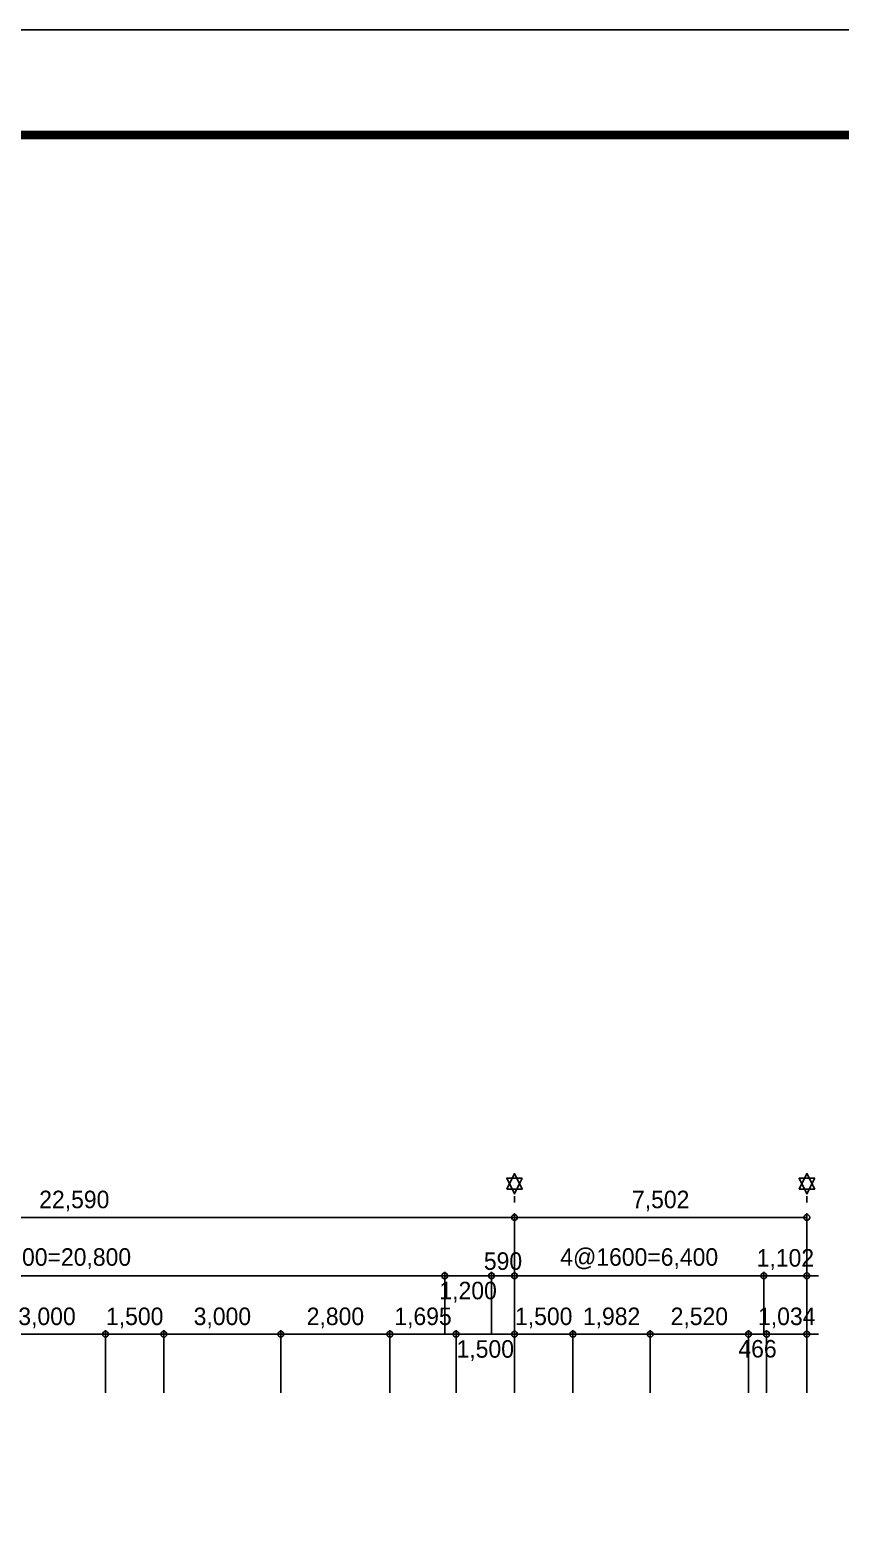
# Model space of a CAD drawing. Header units: millimetres. Extents: x 1073475 to 2890243, y -1340830 to -367733.
# Drawn here: x 2406746 to 2427533, y -406141 to -367733 of the extents above; entities that cross this region are included whole.
import ezdxf
from ezdxf.enums import TextEntityAlignment as Align

# ---------------------------------------------------------------- set-up
doc = ezdxf.new("R2010")
doc.units = ezdxf.units.MM
doc.header["$LTSCALE"] = 50
doc.header["$PDMODE"] = 3
doc.header["$PDSIZE"] = 100
doc.layers.get('Defpoints').update_dxf_attribs({"color": 151})
for name, color, linetype in [('11', 11, 'Continuous'), ('C_DIM', 1, 'Continuous'), ('TEX', 3, 'Continuous'), ('TEXT', 3, 'Continuous'), ('변곡점', 1, 'Continuous')]:
    doc.layers.add(name, color=color, linetype=linetype)
doc.styles.add('RXHG', font='arial.ttf')
doc.styles.add('돋움', font='')
doc.styles.get('돋움').set_extended_font_data('Dotum')
doc.dimstyles.new('SAM-300', dxfattribs={"dimscale": 1.5, "dimtxt": 300, "dimasz": 100, "dimexe": 70, "dimexo": 0, "dimgap": 100, "dimtad": 1, "dimdec": 0, "dimzin": 0, "dimdsep": 46, "dimlunit": 6, "dimtxsty": '돋움', "dimblk": 'ORIGIN', "dimcen": 100, "dimclrd": 1, "dimclre": 1, "dimclrt": 7, "dimadec": 0, "dimazin": 0, "dimtfac": 1, "dimtdec": 0, "dimtix": 1, "dimtmove": 2, "dimatfit": 3, "dimfxl": 70, "dimtolj": 1, "dimtzin": 0, "dimlwd": -1, "dimlwe": -1, "dimarcsym": 0})

# ---------------------------------------------------------------- blocks, each defined once
blk = doc.blocks.new('_Origin')
at = {"color": 0, "linetype": 'ByBlock', "lineweight": -2}
blk.add_line((0, 0), (-1, 0), dxfattribs=at)
blk.add_circle((0, 0), 0.5, dxfattribs=at)
blk = doc.blocks.new('*D249')
at = {"layer": 'C_DIM', "color": 1, "ltscale": 0.2, "transparency": 16777216}
for p, q in [((2396589, -399717), (2396589, -398112)), ((2396739, -398217), (2419029, -398217)), ((2419179, -399717), (2419179, -398112))]:
    blk.add_line(p, q, dxfattribs=at)
at = {"layer": 'Defpoints', "color": 0, "ltscale": 0.2, "transparency": 16777216}
for p in [(2419179, -398217), (2396589, -399717), (2419179, -399717)]:
    blk.add_point(p, dxfattribs=at)
at = {"layer": 'C_DIM', "color": 1, "ltscale": 0.2, "transparency": 16777216, "xscale": 150, "yscale": 150, "zscale": 150, "rotation": 180}
blk.add_blockref('_Origin', (2396589, -398217), dxfattribs=at)
at = {"layer": 'C_DIM', "color": 1, "ltscale": 0.2, "transparency": 16777216, "xscale": 150, "yscale": 150, "zscale": 150}
blk.add_blockref('_Origin', (2419179, -398217), dxfattribs=at)
at = {"layer": 'C_DIM', "color": 7, "ltscale": 0.2, "transparency": 16777216, "insert": (2407884, -397798), "char_height": 450, "attachment_point": 5, "style": '돋움'}
blk.add_mtext('\\A1;22,590', dxfattribs=at)
blk = doc.blocks.new('*D250')
at = {"layer": 'C_DIM', "color": 1, "ltscale": 0.2, "transparency": 16777216}
for p, q in [((2419179, -399717), (2419179, -398112)), ((2419329, -398217), (2426532, -398217)), ((2426682, -399717), (2426682, -398112))]:
    blk.add_line(p, q, dxfattribs=at)
at = {"layer": 'Defpoints', "color": 0, "ltscale": 0.2, "transparency": 16777216}
for p in [(2426682, -398217), (2419179, -399717), (2426682, -399717)]:
    blk.add_point(p, dxfattribs=at)
at = {"layer": 'C_DIM', "color": 1, "ltscale": 0.2, "transparency": 16777216, "xscale": 150, "yscale": 150, "zscale": 150, "rotation": 180}
blk.add_blockref('_Origin', (2419179, -398217), dxfattribs=at)
at = {"layer": 'C_DIM', "color": 1, "ltscale": 0.2, "transparency": 16777216, "xscale": 150, "yscale": 150, "zscale": 150}
blk.add_blockref('_Origin', (2426682, -398217), dxfattribs=at)
at = {"layer": 'C_DIM', "color": 7, "ltscale": 0.2, "transparency": 16777216, "insert": (2422930, -397798), "char_height": 450, "attachment_point": 5, "style": '돋움'}
blk.add_mtext('\\A1;7,502', dxfattribs=at)
blk = doc.blocks.new('*D257')
at = {"layer": 'C_DIM', "color": 1, "ltscale": 0.2, "transparency": 16777216}
for p, q in [((2396589, -401217), (2396589, -399612)), ((2396739, -399717), (2417239, -399717)), ((2417389, -401217), (2417389, -399612))]:
    blk.add_line(p, q, dxfattribs=at)
at = {"layer": 'Defpoints', "color": 0, "ltscale": 0.2, "transparency": 16777216}
for p in [(2417389, -399717), (2396589, -401217), (2417389, -401217)]:
    blk.add_point(p, dxfattribs=at)
at = {"layer": 'C_DIM', "color": 1, "ltscale": 0.2, "transparency": 16777216, "xscale": 150, "yscale": 150, "zscale": 150, "rotation": 180}
blk.add_blockref('_Origin', (2396589, -399717), dxfattribs=at)
at = {"layer": 'C_DIM', "color": 1, "ltscale": 0.2, "transparency": 16777216, "xscale": 150, "yscale": 150, "zscale": 150}
blk.add_blockref('_Origin', (2417389, -399717), dxfattribs=at)
at = {"layer": 'C_DIM', "color": 7, "ltscale": 0.2, "transparency": 16777216, "insert": (2406989, -399279), "char_height": 450, "attachment_point": 5, "style": '돋움'}
blk.add_mtext('\\A1;13@1600=20,800', dxfattribs=at)
blk = doc.blocks.new('*D258')
at = {"layer": 'C_DIM', "color": 1, "ltscale": 0.2, "transparency": 16777216}
for p, q in [((2417239, -399717), (2417089, -399717)), ((2417389, -401217), (2417389, -399612)), ((2417389, -399717), (2418589, -399717)), ((2418589, -401217), (2418589, -399612)), ((2418739, -399717), (2418889, -399717))]:
    blk.add_line(p, q, dxfattribs=at)
at = {"layer": 'Defpoints', "color": 0, "ltscale": 0.2, "transparency": 16777216}
for p in [(2418589, -399717), (2417389, -401217), (2418589, -401217)]:
    blk.add_point(p, dxfattribs=at)
at = {"layer": 'C_DIM', "color": 1, "ltscale": 0.2, "transparency": 16777216, "xscale": 150, "yscale": 150, "zscale": 150}
blk.add_blockref('_Origin', (2417389, -399717), dxfattribs=at)
at = {"layer": 'C_DIM', "color": 1, "ltscale": 0.2, "transparency": 16777216, "xscale": 150, "yscale": 150, "zscale": 150, "rotation": 180}
blk.add_blockref('_Origin', (2418589, -399717), dxfattribs=at)
at = {"layer": 'C_DIM', "color": 7, "ltscale": 0.2, "transparency": 16777216, "char_height": 450, "attachment_point": 5, "style": '돋움'}
for s, insert in [('\\A1;', (2417989, -399342)), ('\\A1;1,200', (2417989, -400136))]:
    blk.add_mtext(s, dxfattribs=dict(at, insert=insert))
blk = doc.blocks.new('*D259')
at = {"layer": 'C_DIM', "color": 1, "ltscale": 0.2, "transparency": 16777216}
for p, q in [((2418439, -399717), (2418289, -399717)), ((2418589, -401217), (2418589, -399612)), ((2418589, -399717), (2419179, -399717)), ((2419179, -401217), (2419179, -399612)), ((2419329, -399717), (2419479, -399717))]:
    blk.add_line(p, q, dxfattribs=at)
at = {"layer": 'Defpoints', "color": 0, "ltscale": 0.2, "transparency": 16777216}
for p in [(2419179, -399717), (2418589, -401217), (2419179, -401217)]:
    blk.add_point(p, dxfattribs=at)
at = {"layer": 'C_DIM', "color": 1, "ltscale": 0.2, "transparency": 16777216, "xscale": 150, "yscale": 150, "zscale": 150}
blk.add_blockref('_Origin', (2418589, -399717), dxfattribs=at)
at = {"layer": 'C_DIM', "color": 1, "ltscale": 0.2, "transparency": 16777216, "xscale": 150, "yscale": 150, "zscale": 150, "rotation": 180}
blk.add_blockref('_Origin', (2419179, -399717), dxfattribs=at)
at = {"layer": 'C_DIM', "color": 7, "ltscale": 0.2, "transparency": 16777216, "insert": (2418884, -399342), "char_height": 450, "attachment_point": 5, "style": '돋움'}
blk.add_mtext('\\A1;590', dxfattribs=at)
blk = doc.blocks.new('*D260')
at = {"layer": 'C_DIM', "color": 1, "ltscale": 0.2, "transparency": 16777216}
for p, q in [((2419179, -401217), (2419179, -399612)), ((2419329, -399717), (2425429, -399717)), ((2425579, -401217), (2425579, -399612))]:
    blk.add_line(p, q, dxfattribs=at)
at = {"layer": 'Defpoints', "color": 0, "ltscale": 0.2, "transparency": 16777216}
for p in [(2425579, -399717), (2419179, -401217), (2425579, -401217)]:
    blk.add_point(p, dxfattribs=at)
at = {"layer": 'C_DIM', "color": 1, "ltscale": 0.2, "transparency": 16777216, "xscale": 150, "yscale": 150, "zscale": 150, "rotation": 180}
blk.add_blockref('_Origin', (2419179, -399717), dxfattribs=at)
at = {"layer": 'C_DIM', "color": 1, "ltscale": 0.2, "transparency": 16777216, "xscale": 150, "yscale": 150, "zscale": 150}
blk.add_blockref('_Origin', (2425579, -399717), dxfattribs=at)
at = {"layer": 'C_DIM', "color": 7, "ltscale": 0.2, "transparency": 16777216, "insert": (2422379, -399279), "char_height": 450, "attachment_point": 5, "style": '돋움'}
blk.add_mtext('\\A1;4@1600=6,400', dxfattribs=at)
blk = doc.blocks.new('*D261')
at = {"layer": 'C_DIM', "color": 1, "ltscale": 0.2, "transparency": 16777216}
for p, q in [((2425429, -399717), (2425279, -399717)), ((2425579, -401217), (2425579, -399612)), ((2425579, -399717), (2426682, -399717)), ((2426682, -401217), (2426682, -399612)), ((2426832, -399717), (2426982, -399717))]:
    blk.add_line(p, q, dxfattribs=at)
at = {"layer": 'Defpoints', "color": 0, "ltscale": 0.2, "transparency": 16777216}
for p in [(2426682, -399717), (2425579, -401217), (2426682, -401217)]:
    blk.add_point(p, dxfattribs=at)
at = {"layer": 'C_DIM', "color": 1, "ltscale": 0.2, "transparency": 16777216, "xscale": 150, "yscale": 150, "zscale": 150}
blk.add_blockref('_Origin', (2425579, -399717), dxfattribs=at)
at = {"layer": 'C_DIM', "color": 1, "ltscale": 0.2, "transparency": 16777216, "xscale": 150, "yscale": 150, "zscale": 150, "rotation": 180}
blk.add_blockref('_Origin', (2426682, -399717), dxfattribs=at)
at = {"layer": 'C_DIM', "color": 7, "ltscale": 0.2, "transparency": 16777216, "insert": (2426130, -399298), "char_height": 450, "attachment_point": 5, "style": '돋움'}
blk.add_mtext('\\A1;1,102', dxfattribs=at)
blk = doc.blocks.new('*D278')
at = {"layer": 'C_DIM', "color": 1, "ltscale": 0.2, "transparency": 16777216}
for p, q in [((2417529, -401217), (2417379, -401217)), ((2417679, -402717), (2417679, -401112)), ((2417679, -401217), (2419179, -401217)), ((2419179, -402717), (2419179, -401112)), ((2419329, -401217), (2419479, -401217))]:
    blk.add_line(p, q, dxfattribs=at)
at = {"layer": 'Defpoints', "color": 0, "ltscale": 0.2, "transparency": 16777216}
for p in [(2419179, -401217), (2417679, -402717), (2419179, -402717)]:
    blk.add_point(p, dxfattribs=at)
at = {"layer": 'C_DIM', "color": 1, "ltscale": 0.2, "transparency": 16777216, "xscale": 150, "yscale": 150, "zscale": 150}
blk.add_blockref('_Origin', (2417679, -401217), dxfattribs=at)
at = {"layer": 'C_DIM', "color": 1, "ltscale": 0.2, "transparency": 16777216, "xscale": 150, "yscale": 150, "zscale": 150, "rotation": 180}
blk.add_blockref('_Origin', (2419179, -401217), dxfattribs=at)
at = {"layer": 'C_DIM', "color": 7, "ltscale": 0.2, "transparency": 16777216, "char_height": 450, "attachment_point": 5, "style": '돋움'}
for s, insert in [('\\A1;', (2418429, -400842)), ('\\A1;1,500', (2418429, -401636))]:
    blk.add_mtext(s, dxfattribs=dict(at, insert=insert))
blk = doc.blocks.new('*D279')
at = {"layer": 'C_DIM', "color": 1, "ltscale": 0.2, "transparency": 16777216}
for p, q in [((2415834, -401217), (2415684, -401217)), ((2415984, -402717), (2415984, -401112)), ((2415984, -401217), (2417679, -401217)), ((2417679, -402717), (2417679, -401112)), ((2417829, -401217), (2417979, -401217))]:
    blk.add_line(p, q, dxfattribs=at)
at = {"layer": 'Defpoints', "color": 0, "ltscale": 0.2, "transparency": 16777216}
for p in [(2417679, -401217), (2415984, -402717), (2417679, -402717)]:
    blk.add_point(p, dxfattribs=at)
at = {"layer": 'C_DIM', "color": 1, "ltscale": 0.2, "transparency": 16777216, "xscale": 150, "yscale": 150, "zscale": 150}
blk.add_blockref('_Origin', (2415984, -401217), dxfattribs=at)
at = {"layer": 'C_DIM', "color": 1, "ltscale": 0.2, "transparency": 16777216, "xscale": 150, "yscale": 150, "zscale": 150, "rotation": 180}
blk.add_blockref('_Origin', (2417679, -401217), dxfattribs=at)
at = {"layer": 'C_DIM', "color": 7, "ltscale": 0.2, "transparency": 16777216, "insert": (2416832, -400798), "char_height": 450, "attachment_point": 5, "style": '돋움'}
blk.add_mtext('\\A1;1,695', dxfattribs=at)
blk = doc.blocks.new('*D280')
at = {"layer": 'C_DIM', "color": 1, "ltscale": 0.2, "transparency": 16777216}
for p, q in [((2413184, -402717), (2413184, -401112)), ((2413334, -401217), (2415834, -401217)), ((2415984, -402717), (2415984, -401112))]:
    blk.add_line(p, q, dxfattribs=at)
at = {"layer": 'Defpoints', "color": 0, "ltscale": 0.2, "transparency": 16777216}
for p in [(2415984, -401217), (2413184, -402717), (2415984, -402717)]:
    blk.add_point(p, dxfattribs=at)
at = {"layer": 'C_DIM', "color": 1, "ltscale": 0.2, "transparency": 16777216, "xscale": 150, "yscale": 150, "zscale": 150, "rotation": 180}
blk.add_blockref('_Origin', (2413184, -401217), dxfattribs=at)
at = {"layer": 'C_DIM', "color": 1, "ltscale": 0.2, "transparency": 16777216, "xscale": 150, "yscale": 150, "zscale": 150}
blk.add_blockref('_Origin', (2415984, -401217), dxfattribs=at)
at = {"layer": 'C_DIM', "color": 7, "ltscale": 0.2, "transparency": 16777216, "insert": (2414584, -400798), "char_height": 450, "attachment_point": 5, "style": '돋움'}
blk.add_mtext('\\A1;2,800', dxfattribs=at)
blk = doc.blocks.new('*D281')
at = {"layer": 'C_DIM', "color": 1, "ltscale": 0.2, "transparency": 16777216}
for p, q in [((2410184, -402717), (2410184, -401112)), ((2410334, -401217), (2413034, -401217)), ((2413184, -402717), (2413184, -401112))]:
    blk.add_line(p, q, dxfattribs=at)
at = {"layer": 'Defpoints', "color": 0, "ltscale": 0.2, "transparency": 16777216}
for p in [(2413184, -401217), (2410184, -402717), (2413184, -402717)]:
    blk.add_point(p, dxfattribs=at)
at = {"layer": 'C_DIM', "color": 1, "ltscale": 0.2, "transparency": 16777216, "xscale": 150, "yscale": 150, "zscale": 150, "rotation": 180}
blk.add_blockref('_Origin', (2410184, -401217), dxfattribs=at)
at = {"layer": 'C_DIM', "color": 1, "ltscale": 0.2, "transparency": 16777216, "xscale": 150, "yscale": 150, "zscale": 150}
blk.add_blockref('_Origin', (2413184, -401217), dxfattribs=at)
at = {"layer": 'C_DIM', "color": 7, "ltscale": 0.2, "transparency": 16777216, "insert": (2411684, -400798), "char_height": 450, "attachment_point": 5, "style": '돋움'}
blk.add_mtext('\\A1;3,000', dxfattribs=at)
blk = doc.blocks.new('*D282')
at = {"layer": 'C_DIM', "color": 1, "ltscale": 0.2, "transparency": 16777216}
for p, q in [((2408534, -401217), (2408384, -401217)), ((2408684, -402717), (2408684, -401112)), ((2408684, -401217), (2410184, -401217)), ((2410184, -402717), (2410184, -401112)), ((2410334, -401217), (2410484, -401217))]:
    blk.add_line(p, q, dxfattribs=at)
at = {"layer": 'Defpoints', "color": 0, "ltscale": 0.2, "transparency": 16777216}
for p in [(2410184, -401217), (2408684, -402717), (2410184, -402717)]:
    blk.add_point(p, dxfattribs=at)
at = {"layer": 'C_DIM', "color": 1, "ltscale": 0.2, "transparency": 16777216, "xscale": 150, "yscale": 150, "zscale": 150}
blk.add_blockref('_Origin', (2408684, -401217), dxfattribs=at)
at = {"layer": 'C_DIM', "color": 1, "ltscale": 0.2, "transparency": 16777216, "xscale": 150, "yscale": 150, "zscale": 150, "rotation": 180}
blk.add_blockref('_Origin', (2410184, -401217), dxfattribs=at)
at = {"layer": 'C_DIM', "color": 7, "ltscale": 0.2, "transparency": 16777216, "insert": (2409434, -400798), "char_height": 450, "attachment_point": 5, "style": '돋움'}
blk.add_mtext('\\A1;1,500', dxfattribs=at)
blk = doc.blocks.new('*D283')
at = {"layer": 'C_DIM', "color": 1, "ltscale": 0.2, "transparency": 16777216}
for p, q in [((2405684, -402717), (2405684, -401112)), ((2405834, -401217), (2408534, -401217)), ((2408684, -402717), (2408684, -401112))]:
    blk.add_line(p, q, dxfattribs=at)
at = {"layer": 'Defpoints', "color": 0, "ltscale": 0.2, "transparency": 16777216}
for p in [(2408684, -401217), (2405684, -402717), (2408684, -402717)]:
    blk.add_point(p, dxfattribs=at)
at = {"layer": 'C_DIM', "color": 1, "ltscale": 0.2, "transparency": 16777216, "xscale": 150, "yscale": 150, "zscale": 150, "rotation": 180}
blk.add_blockref('_Origin', (2405684, -401217), dxfattribs=at)
at = {"layer": 'C_DIM', "color": 1, "ltscale": 0.2, "transparency": 16777216, "xscale": 150, "yscale": 150, "zscale": 150}
blk.add_blockref('_Origin', (2408684, -401217), dxfattribs=at)
at = {"layer": 'C_DIM', "color": 7, "ltscale": 0.2, "transparency": 16777216, "insert": (2407184, -400798), "char_height": 450, "attachment_point": 5, "style": '돋움'}
blk.add_mtext('\\A1;3,000', dxfattribs=at)
blk = doc.blocks.new('*D288')
at = {"layer": 'C_DIM', "color": 1, "ltscale": 0.2, "transparency": 16777216}
for p, q in [((2419029, -401217), (2418879, -401217)), ((2419179, -402717), (2419179, -401112)), ((2419179, -401217), (2420679, -401217)), ((2420679, -402717), (2420679, -401112)), ((2420829, -401217), (2420979, -401217))]:
    blk.add_line(p, q, dxfattribs=at)
at = {"layer": 'Defpoints', "color": 0, "ltscale": 0.2, "transparency": 16777216}
for p in [(2420679, -401217), (2419179, -402717), (2420679, -402717)]:
    blk.add_point(p, dxfattribs=at)
at = {"layer": 'C_DIM', "color": 1, "ltscale": 0.2, "transparency": 16777216, "xscale": 150, "yscale": 150, "zscale": 150}
blk.add_blockref('_Origin', (2419179, -401217), dxfattribs=at)
at = {"layer": 'C_DIM', "color": 1, "ltscale": 0.2, "transparency": 16777216, "xscale": 150, "yscale": 150, "zscale": 150, "rotation": 180}
blk.add_blockref('_Origin', (2420679, -401217), dxfattribs=at)
at = {"layer": 'C_DIM', "color": 7, "ltscale": 0.2, "transparency": 16777216, "insert": (2419929, -400798), "char_height": 450, "attachment_point": 5, "style": '돋움'}
blk.add_mtext('\\A1;1,500', dxfattribs=at)
blk = doc.blocks.new('*D289')
at = {"layer": 'C_DIM', "color": 1, "ltscale": 0.2, "transparency": 16777216}
for p, q in [((2420679, -402717), (2420679, -401112)), ((2420829, -401217), (2422511, -401217)), ((2422661, -402717), (2422661, -401112))]:
    blk.add_line(p, q, dxfattribs=at)
at = {"layer": 'Defpoints', "color": 0, "ltscale": 0.2, "transparency": 16777216}
for p in [(2422661, -401217), (2420679, -402717), (2422661, -402717)]:
    blk.add_point(p, dxfattribs=at)
at = {"layer": 'C_DIM', "color": 1, "ltscale": 0.2, "transparency": 16777216, "xscale": 150, "yscale": 150, "zscale": 150, "rotation": 180}
blk.add_blockref('_Origin', (2420679, -401217), dxfattribs=at)
at = {"layer": 'C_DIM', "color": 1, "ltscale": 0.2, "transparency": 16777216, "xscale": 150, "yscale": 150, "zscale": 150}
blk.add_blockref('_Origin', (2422661, -401217), dxfattribs=at)
at = {"layer": 'C_DIM', "color": 7, "ltscale": 0.2, "transparency": 16777216, "insert": (2421670, -400798), "char_height": 450, "attachment_point": 5, "style": '돋움'}
blk.add_mtext('\\A1;1,982', dxfattribs=at)
blk = doc.blocks.new('*D290')
at = {"layer": 'C_DIM', "color": 1, "ltscale": 0.2, "transparency": 16777216}
for p, q in [((2422661, -402717), (2422661, -401112)), ((2422811, -401217), (2425032, -401217)), ((2425182, -402717), (2425182, -401112))]:
    blk.add_line(p, q, dxfattribs=at)
at = {"layer": 'Defpoints', "color": 0, "ltscale": 0.2, "transparency": 16777216}
for p in [(2425182, -401217), (2422661, -402717), (2425182, -402717)]:
    blk.add_point(p, dxfattribs=at)
at = {"layer": 'C_DIM', "color": 1, "ltscale": 0.2, "transparency": 16777216, "xscale": 150, "yscale": 150, "zscale": 150, "rotation": 180}
blk.add_blockref('_Origin', (2422661, -401217), dxfattribs=at)
at = {"layer": 'C_DIM', "color": 1, "ltscale": 0.2, "transparency": 16777216, "xscale": 150, "yscale": 150, "zscale": 150}
blk.add_blockref('_Origin', (2425182, -401217), dxfattribs=at)
at = {"layer": 'C_DIM', "color": 7, "ltscale": 0.2, "transparency": 16777216, "insert": (2423922, -400798), "char_height": 450, "attachment_point": 5, "style": '돋움'}
blk.add_mtext('\\A1;2,520', dxfattribs=at)
blk = doc.blocks.new('*D291')
at = {"layer": 'C_DIM', "color": 1, "ltscale": 0.2, "transparency": 16777216}
for p, q in [((2425032, -401217), (2424882, -401217)), ((2425182, -402717), (2425182, -401112)), ((2425182, -401217), (2425648, -401217)), ((2425648, -402717), (2425648, -401112)), ((2425798, -401217), (2425948, -401217))]:
    blk.add_line(p, q, dxfattribs=at)
at = {"layer": 'Defpoints', "color": 0, "ltscale": 0.2, "transparency": 16777216}
for p in [(2425648, -401217), (2425182, -402717), (2425648, -402717)]:
    blk.add_point(p, dxfattribs=at)
at = {"layer": 'C_DIM', "color": 1, "ltscale": 0.2, "transparency": 16777216, "xscale": 150, "yscale": 150, "zscale": 150}
blk.add_blockref('_Origin', (2425182, -401217), dxfattribs=at)
at = {"layer": 'C_DIM', "color": 1, "ltscale": 0.2, "transparency": 16777216, "xscale": 150, "yscale": 150, "zscale": 150, "rotation": 180}
blk.add_blockref('_Origin', (2425648, -401217), dxfattribs=at)
at = {"layer": 'C_DIM', "color": 7, "ltscale": 0.2, "transparency": 16777216, "char_height": 450, "attachment_point": 5, "style": '돋움'}
for s, insert in [('\\A1;', (2425415, -400842)), ('\\A1;466', (2425415, -401592))]:
    blk.add_mtext(s, dxfattribs=dict(at, insert=insert))
blk = doc.blocks.new('*D292')
at = {"layer": 'C_DIM', "color": 1, "ltscale": 0.2, "transparency": 16777216}
for p, q in [((2425498, -401217), (2425348, -401217)), ((2425648, -402717), (2425648, -401112)), ((2425648, -401217), (2426682, -401217)), ((2426682, -402717), (2426682, -401112)), ((2426832, -401217), (2426982, -401217))]:
    blk.add_line(p, q, dxfattribs=at)
at = {"layer": 'Defpoints', "color": 0, "ltscale": 0.2, "transparency": 16777216}
for p in [(2426682, -401217), (2425648, -402717), (2426682, -402717)]:
    blk.add_point(p, dxfattribs=at)
at = {"layer": 'C_DIM', "color": 1, "ltscale": 0.2, "transparency": 16777216, "xscale": 150, "yscale": 150, "zscale": 150}
blk.add_blockref('_Origin', (2425648, -401217), dxfattribs=at)
at = {"layer": 'C_DIM', "color": 1, "ltscale": 0.2, "transparency": 16777216, "xscale": 150, "yscale": 150, "zscale": 150, "rotation": 180}
blk.add_blockref('_Origin', (2426682, -401217), dxfattribs=at)
at = {"layer": 'C_DIM', "color": 7, "ltscale": 0.2, "transparency": 16777216, "insert": (2426165, -400798), "char_height": 450, "attachment_point": 5, "style": '돋움'}
blk.add_mtext('\\A1;1,034', dxfattribs=at)
blk = doc.blocks.new('A$C27FB2790')
at = {"layer": '변곡점'}
blk.add_line((0, 546), (0, 383), dxfattribs=at)
for points in [[(-200, 725), (0, 1125), (200, 725)], [(200, 1005), (0, 605), (-200, 1005)]]:
    blk.add_lwpolyline(points, close=True, dxfattribs=at)
blk = doc.blocks.new('dbox')
at = {"layer": '11'}
blk.add_line((4288, 57600), (81088, 57600), dxfattribs=at)
at = {"layer": '11', "const_width": 150}
blk.add_lwpolyline([(81088, 1800), (4288, 1800), (4288, 57600), (81088, 57600)], close=True, dxfattribs=at)
at = {"layer": 'TEXT', "color": 7}
blk.add_line((0, 59400), (84100, 59400), dxfattribs=at)
at = {"layer": 'TEX', "color": 6, "linetype": 'Continuous', "style": 'RXHG', "width": 1}
for tag, p in [('일자', (76628, 15972)), ('축척', (76628, 13925)), ('설계번호', (76684, 12170))]:
    blk.add_attdef(tag, p, '', height=300, dxfattribs=at)
at = {"layer": 'TEX', "color": 7, "linetype": 'Continuous', "style": 'RXHG', "width": 1}
blk.add_attdef('파일명', (81840, 4453), '', height=300, rotation=90, dxfattribs=at)
at = {"layer": 'TEX', "linetype": 'Continuous', "style": 'RXHG', "width": 1}
for tag, p in [('도면명-1', (77799, 3389)), ('도면명-2', (77799, 2662))]:
    blk.add_attdef(tag, text='', height=400, dxfattribs=at).set_placement(p, align=Align.CENTER)

msp = doc.modelspace()

# ---------------------------------------------------------------- block references
at = {"xscale": 1.5, "yscale": 1.5, "zscale": 1.5}
msp.add_blockref('dbox', (2335182.7, -456833.1), dxfattribs=at)
at = {"layer": '변곡점'}
for p in [(2419179.1, -398217.1), (2426681.6, -398217.1)]:
    msp.add_blockref('A$C27FB2790', p, dxfattribs=at)

# ---------------------------------------------------------------- dimensions: what is measured, and where the dimension line sits
at = {"layer": 'C_DIM', "ltscale": 0.2}
for base, p1, p2, picture, middle in [((2419179.1, -398217.1), (2396589.2, -399717.1), (2419179.1, -399717.1), '*D249', (2407884.2, -397798.4)), ((2426681.5831, -398217.0644), (2419179.1444, -399717.0644), (2426681.5831, -399717.0644), '*D250', (2422930.3637, -397798.4077)), ((2419179.1, -399717.1), (2418589.2, -401217.1), (2419179.1, -401217.1), '*D259', (2418884.2, -399341.8)), ((2426681.5831, -399717.0644), (2425579.1444, -401217.0644), (2426681.5831, -401217.0644), '*D261', (2426130.3637, -399298.4077)), ((2408683.9, -401217.1), (2405683.9, -402717.1), (2408683.9, -402717.1), '*D283', (2407183.9, -400798.4)), ((2410184.2, -401217.1), (2408683.9, -402717.1), (2410184.2, -402717.1), '*D282', (2409434, -400798.4)), ((2413184.2, -401217.1), (2410184.2, -402717.1), (2413184.2, -402717.1), '*D281', (2411684.2, -400798.4)), ((2415984.2, -401217.1), (2413184.2, -402717.1), (2415984.2, -402717.1), '*D280', (2414584.2, -400798.4)), ((2417679.1, -401217.1), (2415984.2, -402717.1), (2417679.1, -402717.1), '*D279', (2416831.7, -400798.4)), ((2420679.1, -401217.1), (2419179.1, -402717.1), (2420679.1, -402717.1), '*D288', (2419929.1, -400798.4)), ((2422661.5, -401217.1), (2420679.1, -402717.1), (2422661.5, -402717.1), '*D289', (2421670.3, -400798.4)), ((2425181.6, -401217.1), (2422661.5, -402717.1), (2425181.6, -402717.1), '*D290', (2423921.5, -400798.4)), ((2426681.6, -401217.1), (2425648, -402717.1), (2426681.6, -402717.1), '*D292', (2426164.8, -400798.4))]:
    dim = msp.add_linear_dim(base=base, p1=p1, p2=p2, dimstyle='SAM-300', dxfattribs=at)
    dim.commit()
    dim.dimension.update_dxf_attribs({"geometry": picture, "text_midpoint": middle})
for base, p1, p2, text, picture, middle in [((2417389.2, -399717.1), (2396589.2, -401217.1), (2417389.2, -401217.1), '13@1600=<>', '*D257', (2406989.2, -399279.2)), ((2425579.1, -399717.1), (2419179.1, -401217.1), (2425579.1, -401217.1), '4@1600=<>', '*D260', (2422379.1, -399279.2)), ((2418589.2, -399717.1), (2417389.2, -401217.1), (2418589.2, -401217.1), '\\X<>', '*D258', (2417989.2, -399717.1)), ((2419179.1, -401217.1), (2417679.1, -402717.1), (2419179.1, -402717.1), '\\X<>', '*D278', (2418429.1, -401217.1)), ((2425648, -401217.1), (2425181.6, -402717.1), (2425648, -402717.1), '\\X<>', '*D291', (2425414.8, -401217.1))]:
    dim = msp.add_linear_dim(base=base, p1=p1, p2=p2, text=text, dimstyle='SAM-300', dxfattribs=at)
    dim.commit()
    dim.dimension.update_dxf_attribs({"geometry": picture, "text_midpoint": middle})

doc.saveas('drawing.dxf')
